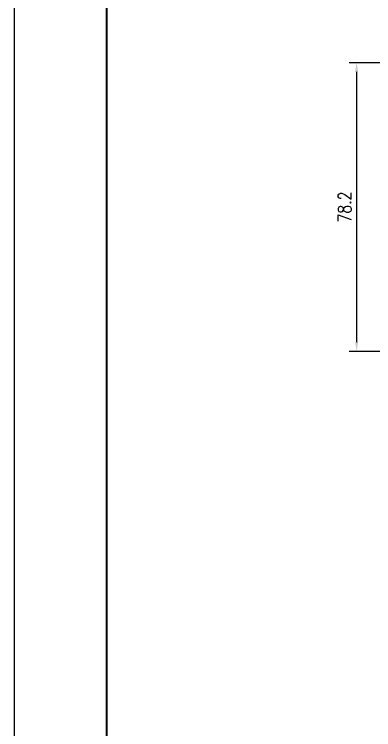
# Model space of a CAD drawing. Extents: x -871 to 2543, y 496 to 1402.
# Drawn here: x -870.9 to -773.4, y 792.8 to 986.5 of the extents above; entities that cross this region are included whole.
import ezdxf

# ---------------------------------------------------------------- set-up
doc = ezdxf.new("R2010")
doc.units = 0
doc.layers.get('DEFPOINTS').update_dxf_attribs({"linetype": 'CONTINUOUS'})
doc.layers.add('7', color=7, linetype='CONTINUOUS')
doc.layers.add('图框层', color=7, linetype='CONTINUOUS')
doc.layers.add('排图层', color=5, linetype='CONTINUOUS', lineweight=40)
doc.styles.add('PC_TEXTSTYLE', font='txt.shx', dxfattribs={"width": 0.8, "bigfont": 'hzfs.shx'})
doc.dimstyles.new('副本 (2) (2)TH_GBDIM', dxfattribs={"dimtxt": 3.5, "dimasz": 2.5, "dimexe": 2, "dimexo": 0, "dimgap": 1.5, "dimtad": 1, "dimtoh": 1, "dimdec": 1, "dimdsep": 46, "dimtxsty": 'PC_TEXTSTYLE', "dimcen": 2.5, "dimazin": 2, "dimtfac": 0.714286, "dimtdec": 1, "dimtmove": 0, "dimatfit": 3, "dimfxl": 1, "dimtolj": 1, "dimtzin": 0, "dimarcsym": 0})

# ---------------------------------------------------------------- blocks, each defined once
blk = doc.blocks.new('*D20')
at = {"layer": '7', "color": 0, "lineweight": -2, "ltscale": 10, "transparency": 16777216}
for p, q in [((-654.13, 973.44), (-780.04, 973.44)), ((-778.04, 970.94), (-778.04, 897.74)), ((-718.04, 895.24), (-780.04, 895.24))]:
    blk.add_line(p, q, dxfattribs=at)
at = {"layer": '7', "color": 0, "ltscale": 10, "transparency": 16777216}
for points in [[(-778.46, 970.94), (-777.62, 970.94), (-778.04, 973.44)], [(-778.46, 897.74), (-777.62, 897.74), (-778.04, 895.24)]]:
    blk.add_solid(points, dxfattribs=at)
at = {"layer": 'DEFPOINTS', "color": 0, "ltscale": 10, "transparency": 16777216}
for p in [(-654.13, 973.44), (-778.04, 895.24), (-718.04, 895.24)]:
    blk.add_point(p, dxfattribs=at)
at = {"layer": '7', "color": 0, "ltscale": 10, "transparency": 16777216, "insert": (-781.29, 934.34), "char_height": 3.5, "attachment_point": 5, "rotation": 90, "style": 'PC_TEXTSTYLE'}
blk.add_mtext('\\A1;78.2', dxfattribs=at)

msp = doc.modelspace()

# ---------------------------------------------------------------- linework, layer by layer
at = {"layer": '图框层', "color": 3, "ltscale": 14}
msp.add_line((-870.8725, 1089.757), (-870.8725, 495.757), dxfattribs=at)
at = {"layer": '排图层', "color": 7, "ltscale": 14}
msp.add_line((-845.8725, 1079.757), (-845.8725, 505.757), dxfattribs=at)

# ---------------------------------------------------------------- dimensions: what is measured, and where the dimension line sits
at = {"layer": '7', "color": 4, "ltscale": 5}
dim = msp.add_linear_dim(base=(-778.0392, 895.2437), p1=(-654.1302, 973.4413), p2=(-718.041, 895.2437), angle=90, dimstyle='副本 (2) (2)TH_GBDIM', dxfattribs=at)
dim.commit()
dim.dimension.update_dxf_attribs({"geometry": '*D20', "text_midpoint": (-781.2892, 934.3425)})

doc.saveas('drawing.dxf')
